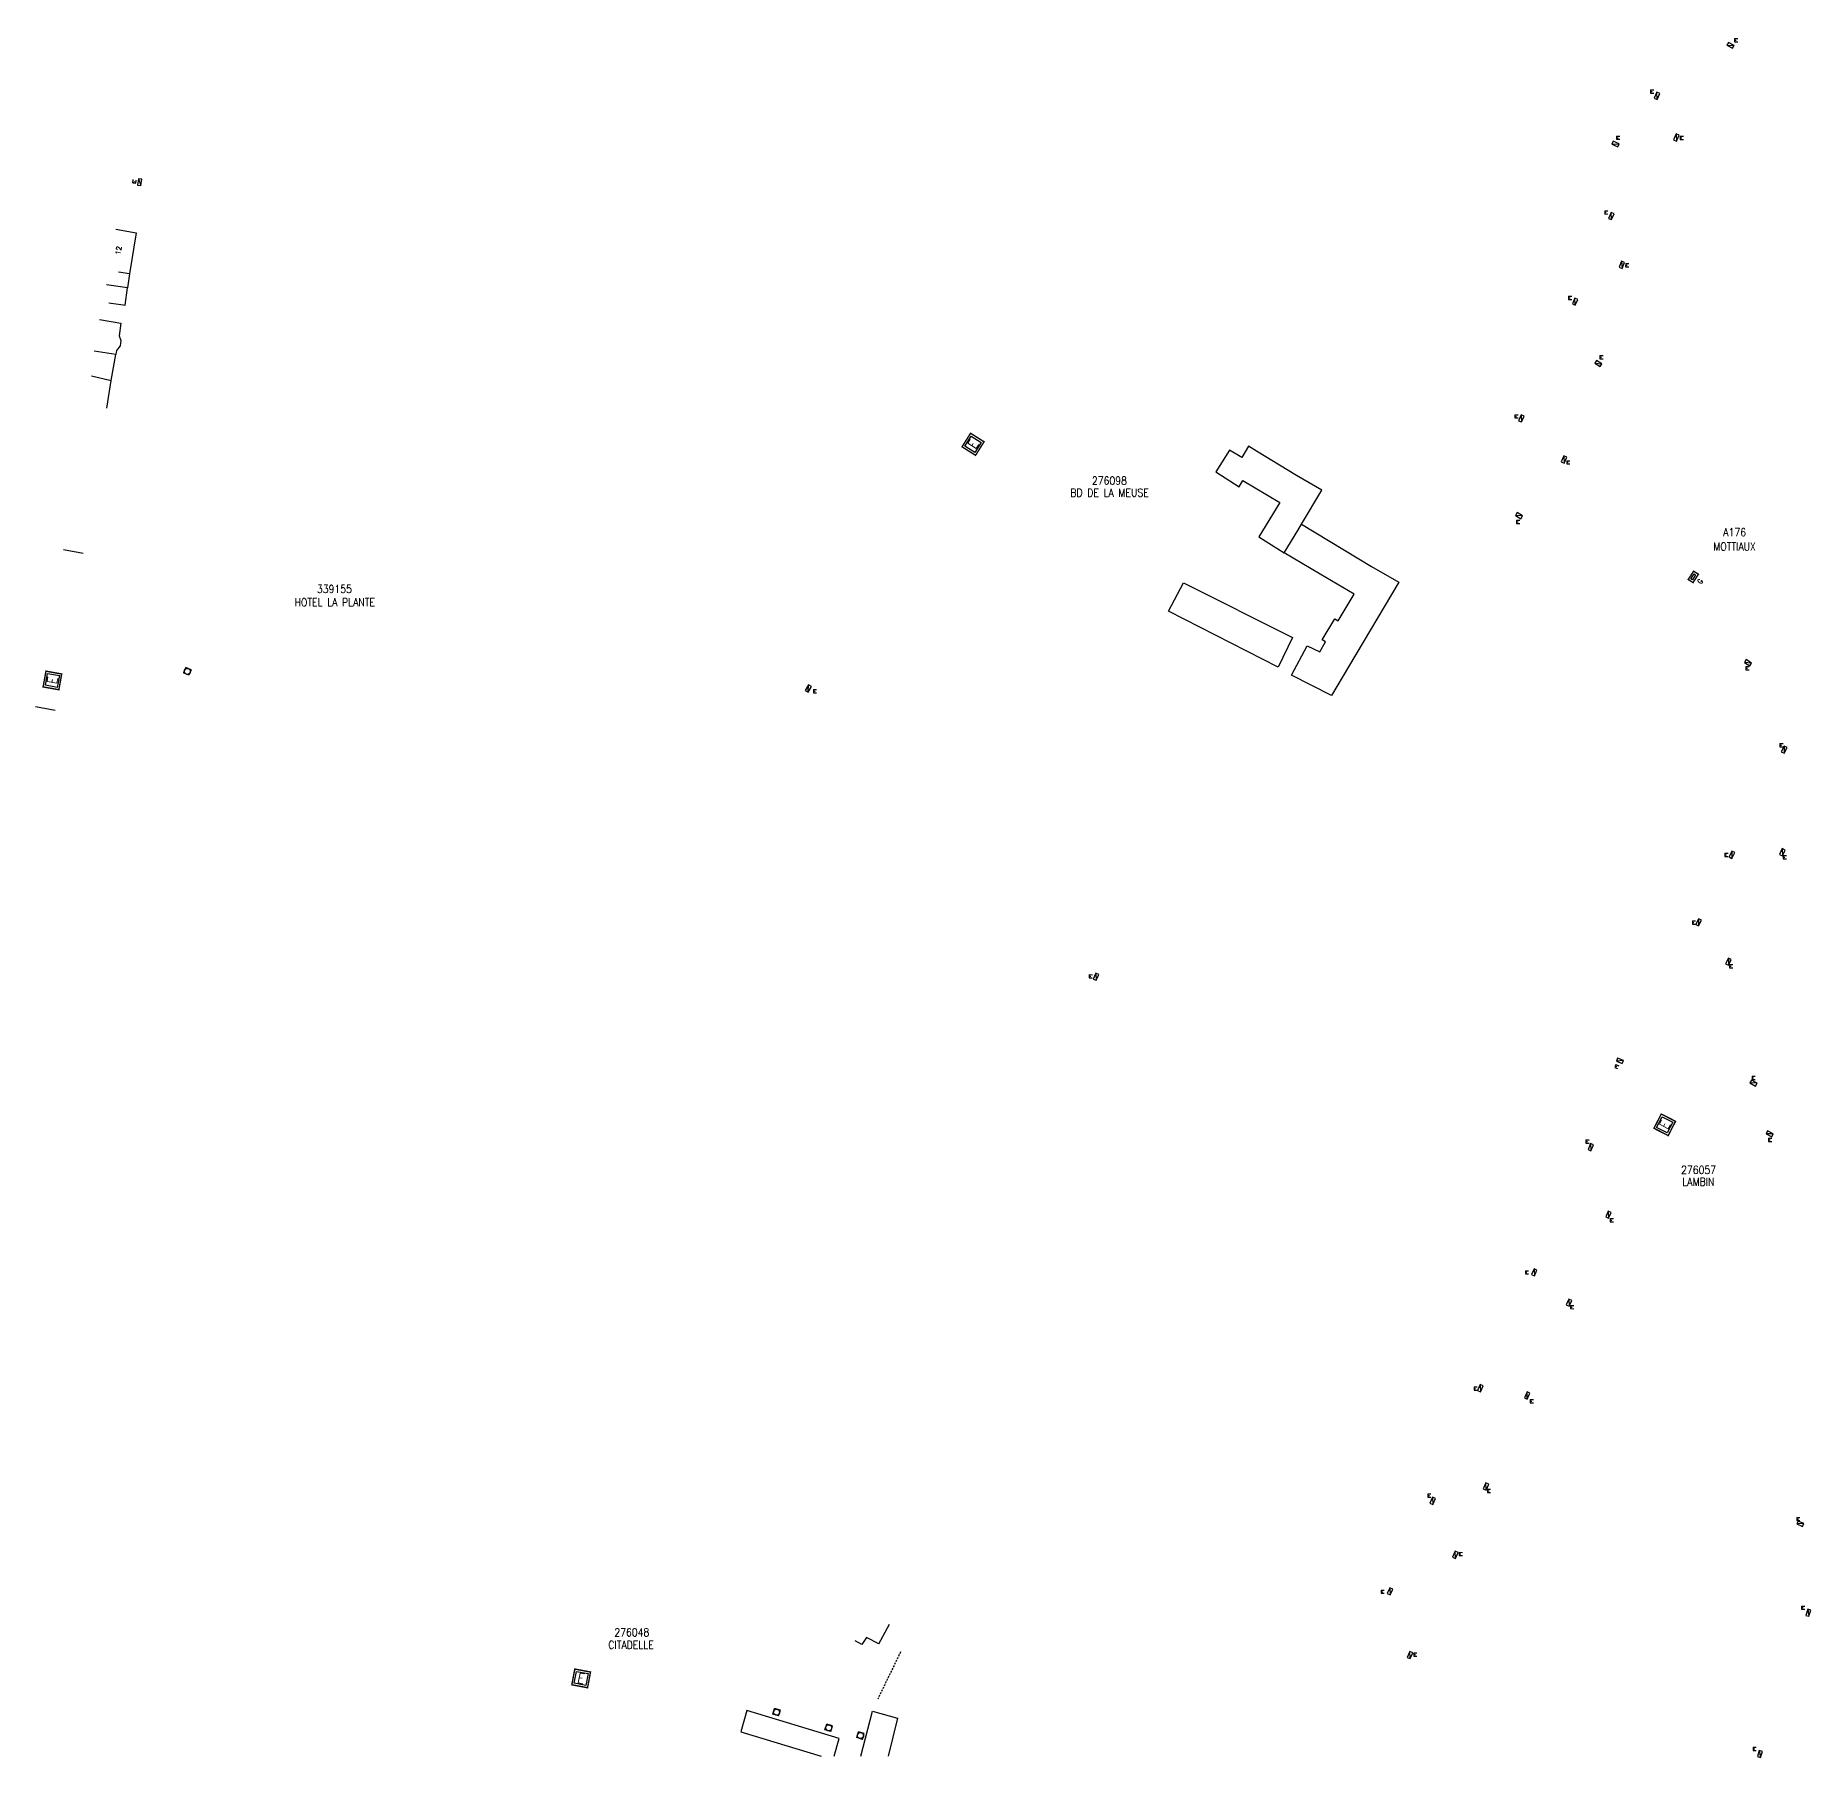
# Model space of a CAD drawing. Header units: millimetres. Extents: x 185009 to 186000, y 127000 to 127985.
# Drawn here: x 185008.8 to 185452.8, y 126999.7 to 127430.3 of the extents above; entities that cross this region are included whole.
import ezdxf
from ezdxf.enums import TextEntityAlignment as Align

# ---------------------------------------------------------------- set-up
doc = ezdxf.new("R2010")
doc.units = ezdxf.units.MM
doc.linetypes.add('DASHED', pattern=[0.75, 0.5, -0.25])
doc.layers.get('0').update_dxf_attribs({"linetype": 'CONTINUOUS'})
for name, color, linetype in [('G_210', 7, 'CONTINUOUS'), ('M_200', 7, 'CONTINUOUS'), ('W0100', 7, 'CONTINUOUS'), ('W0112', 1, 'DASHED'), ('W0420', 7, 'CONTINUOUS'), ('W0430', 7, 'CONTINUOUS'), ('W0991', 7, 'CONTINUOUS')]:
    doc.layers.add(name, color=color, linetype=linetype)
doc.styles.add('M_ROMANS', font='ROMANS.shx', dxfattribs={"width": 0.75})
doc.styles.get("Standard").update_dxf_attribs({"font": 'romans.shx', "width": 0.85})

# ---------------------------------------------------------------- blocks, each defined once
blk = doc.blocks.new('*U18')
at = {"layer": 'M_200', "color": 0, "linetype": 'Continuous', "const_width": 0.35, "flags": 128}
blk.add_lwpolyline([(-1.25, 5.52), (2.13, 3.38), (0, 0), (-3.38, 2.13)], close=True, dxfattribs=at)
at = {"layer": 'M_200', "color": 0, "linetype": 'Continuous'}
blk.add_lwpolyline([(-2.69, 2.29), (-1.09, 4.83), (1.44, 3.23), (-0.16, 0.69)], close=True, dxfattribs=at)
at = {"layer": 'M_200', "insert": (-0.63, 2.76), "char_height": 2.5, "width": 4, "attachment_point": 5, "rotation": 57.7792}
blk.add_mtext('E', dxfattribs=at)
at = {"layer": 'M_200', "color": 0, "linetype": 'Continuous', "width": 0.85}
for tag, p in [('NUM', (2, 17.06)), ('NOM', (2, 10.65))]:
    blk.add_attdef(tag, text='', height=4, dxfattribs=at).set_placement(p, align=Align.MIDDLE)
at = {"layer": 'M_200', "color": 0, "linetype": 'Continuous', "style": 'M_ROMANS', "width": 0.75, "flags": 3}
for tag, p in [('DEF_LEG', (1.87, -2.99)), ('DEF_COUP', (1.87, -5.49)), ('DEF_TYPE', (1.87, -7.99))]:
    blk.add_attdef(tag, text='', height=1.2, dxfattribs=at).set_placement(p, align=Align.MIDDLE)
blk = doc.blocks.new('*U19')
at = {"layer": 'M_200', "color": 0, "linetype": 'Continuous', "const_width": 0.35, "flags": 128}
blk.add_lwpolyline([(-1.73, 5.39), (1.83, 3.56), (0, 0), (-3.56, 1.83)], close=True, dxfattribs=at)
at = {"layer": 'M_200', "color": 0, "linetype": 'Continuous'}
blk.add_lwpolyline([(-2.89, 2.04), (-1.51, 4.71), (1.15, 3.34), (-0.22, 0.67)], close=True, dxfattribs=at)
at = {"layer": 'M_200', "insert": (-0.87, 2.69), "char_height": 2.5, "width": 4, "attachment_point": 5, "rotation": 62.8175}
blk.add_mtext('E', dxfattribs=at)
at = {"layer": 'M_200', "color": 0, "linetype": 'Continuous', "width": 0.85}
for tag, p in [('NUM', (2, 17.06)), ('NOM', (2, 10.65))]:
    blk.add_attdef(tag, text='', height=4, dxfattribs=at).set_placement(p, align=Align.MIDDLE)
at = {"layer": 'M_200', "color": 0, "linetype": 'Continuous', "style": 'M_ROMANS', "width": 0.75, "flags": 3}
for tag, p in [('DEF_LEG', (1.87, -2.99)), ('DEF_COUP', (1.87, -5.49)), ('DEF_TYPE', (1.87, -7.99))]:
    blk.add_attdef(tag, text='', height=1.2, dxfattribs=at).set_placement(p, align=Align.MIDDLE)
blk = doc.blocks.new('*U20')
at = {"layer": 'M_200', "color": 0, "linetype": 'Continuous', "const_width": 0.35, "flags": 128}
blk.add_lwpolyline([(4.67, 3.19), (3.93, -0.74), (0, 0), (0.74, 3.93)], close=True, dxfattribs=at)
at = {"layer": 'M_200', "color": 0, "linetype": 'Continuous'}
blk.add_lwpolyline([(1.14, 3.35), (4.08, 2.8), (3.53, -0.15), (0.58, 0.4)], close=True, dxfattribs=at)
at = {"layer": 'M_200', "insert": (2.33, 1.6), "char_height": 2.5, "width": 4, "attachment_point": 5, "rotation": 349.3838}
blk.add_mtext('E', dxfattribs=at)
at = {"layer": 'M_200', "color": 0, "linetype": 'Continuous', "width": 0.85}
for tag, p in [('NUM', (2, 17.06)), ('NOM', (2, 10.65))]:
    blk.add_attdef(tag, text='', height=4, dxfattribs=at).set_placement(p, align=Align.MIDDLE)
at = {"layer": 'M_200', "color": 0, "linetype": 'Continuous', "style": 'M_ROMANS', "width": 0.75, "flags": 3}
for tag, p in [('DEF_LEG', (1.87, -2.99)), ('DEF_COUP', (1.87, -5.49)), ('DEF_TYPE', (1.87, -7.99))]:
    blk.add_attdef(tag, text='', height=1.2, dxfattribs=at).set_placement(p, align=Align.MIDDLE)
blk = doc.blocks.new('*U32')
at = {"flags": 128}
for points in [[(-0.42, 1.63), (-0.84, 2.31)], [(0.8, 0.8), (-0.8, 0.8)], [(-0.8, 0.8), (-0.8, 0)], [(0.8, 0.8), (-0.8, 0)], [(-0.8, 0), (0.8, 0)], [(-0.42, 1.63), (0.26, 2.04)], [(-0.08, 1.83), (-0.29, 2.18)], [(0.26, 2.04), (-0.16, 2.73)], [(0.8, 0), (0.8, 0.8)]]:
    blk.add_lwpolyline(points, dxfattribs=at)
blk = doc.blocks.new('T420')
for p, q in [((0.75, 0.75), (-0.75, 0.75)), ((-0.75, 0.75), (-0.75, -0.75)), ((0.75, 0.75), (0.75, -0.75)), ((0.75, -0.75), (-0.75, -0.75))]:
    blk.add_line(p, q)
blk.add_ellipse((0, 0), major_axis=(-0.53, 0.53), ratio=1, start_param=3.926991, end_param=10.210176)
blk = doc.blocks.new('T430')
at = {"flags": 128}
for points in [[(0.8, 0.8), (-0.8, 0.8)], [(-0.8, 0.8), (-0.8, 0)], [(0.8, 0.8), (-0.8, 0)], [(-0.8, 0), (0.8, 0)], [(-0.4, 2.1), (0.4, 2.1)], [(-0.4, 2.1), (-0.4, 1.3)], [(-0.4, 1.7), (0, 1.7)], [(-0.4, 1.3), (0.4, 1.3)], [(0.8, 0), (0.8, 0.8)]]:
    blk.add_lwpolyline(points, dxfattribs=at)
blk = doc.blocks.new('M_200_59')
at = {"layer": 'M_200', "color": 0, "linetype": 'Continuous', "const_width": 0.35, "flags": 128}
blk.add_lwpolyline([(4, 4), (4, 0), (0, 0), (0, 4)], close=True, dxfattribs=at)
at = {"layer": 'M_200', "color": 0, "linetype": 'Continuous'}
blk.add_lwpolyline([(0.5, 3.5), (3.5, 3.5), (3.5, 0.5), (0.5, 0.5)], close=True, dxfattribs=at)
at = {"layer": 'M_200', "insert": (2, 2), "char_height": 2.5, "width": 4, "attachment_point": 5}
blk.add_mtext('E', dxfattribs=at)
at = {"layer": 'M_200', "color": 0, "linetype": 'Continuous', "width": 0.85}
for tag, p in [('NUM', (2, 17.06)), ('NOM', (2, 10.65))]:
    blk.add_attdef(tag, text='', height=4, dxfattribs=at).set_placement(p, align=Align.MIDDLE)
at = {"layer": 'M_200', "color": 0, "linetype": 'Continuous', "style": 'M_ROMANS', "width": 0.75, "flags": 3}
for tag, p in [('DEF_LEG', (1.87, -2.99)), ('DEF_COUP', (1.87, -5.49)), ('DEF_TYPE', (1.87, -7.99))]:
    blk.add_attdef(tag, text='', height=1.2, dxfattribs=at).set_placement(p, align=Align.MIDDLE)
blk = doc.blocks.new('*U78')
at = {"flags": 128}
for points in [[(0.8, 0.8), (-0.8, 0.8)], [(-0.8, 0.8), (-0.8, 0)], [(0.8, 0.8), (-0.8, 0)], [(-0.8, 0), (0.8, 0)], [(0.8, 0), (0.8, 0.8)], [(-0.44, -0.89), (-1.14, -1.28)], [(-0.05, -1.59), (-0.75, -1.98)], [(-0.24, -1.24), (-0.59, -1.43)], [(-0.05, -1.59), (-0.44, -0.89)]]:
    blk.add_lwpolyline(points, dxfattribs=at)
blk = doc.blocks.new('*U79')
at = {"flags": 128}
for points in [[(0.8, 0.8), (-0.8, 0.8)], [(-0.8, 0.8), (-0.8, 0)], [(0.8, 0.8), (-0.8, 0)], [(-0.8, 0), (0.8, 0)], [(0.8, 0), (0.8, 0.8)], [(-0.67, -1.69), (-1, -0.96)], [(-0.67, -1.69), (0.06, -1.36)], [(-0.31, -1.52), (-0.47, -1.16)], [(0.06, -1.36), (-0.27, -0.63)]]:
    blk.add_lwpolyline(points, dxfattribs=at)
blk = doc.blocks.new('*U80')
at = {"flags": 128}
for points in [[(0.8, 0.8), (-0.8, 0.8)], [(-0.8, 0.8), (-0.8, 0)], [(0.8, 0.8), (-0.8, 0)], [(-0.8, 0), (0.8, 0)], [(0.8, 0), (0.8, 0.8)], [(0.67, -0.35), (-0.06, -0.68)], [(-0.06, -0.68), (0.27, -1.41)], [(0.31, -0.52), (0.47, -0.88)], [(0.67, -0.35), (1, -1.08)]]:
    blk.add_lwpolyline(points, dxfattribs=at)
blk = doc.blocks.new('*U83')
at = {"flags": 128}
for points in [[(0.8, 0.8), (-0.8, 0.8)], [(-0.8, 0.8), (-0.8, 0)], [(0.8, 0.8), (-0.8, 0)], [(-0.8, 0), (0.8, 0)], [(0.8, 0), (0.8, 0.8)], [(0.1, -0.85), (0.78, -0.43)], [(0.1, -0.85), (0.53, -1.53)], [(0.32, -1.19), (0.66, -0.98)], [(0.53, -1.53), (1.21, -1.11)]]:
    blk.add_lwpolyline(points, dxfattribs=at)
blk = doc.blocks.new('*U84')
at = {"flags": 128}
for points in [[(0.8, 0.8), (-0.8, 0.8)], [(-0.8, 0.8), (-0.8, 0)], [(0.8, 0.8), (-0.8, 0)], [(-0.8, 0), (0.8, 0)], [(0.8, 0), (0.8, 0.8)], [(0.01, -0.35), (-0.72, -0.68)], [(-0.72, -0.68), (-0.39, -1.41)], [(-0.35, -0.52), (-0.19, -0.88)], [(0.01, -0.35), (0.34, -1.08)]]:
    blk.add_lwpolyline(points, dxfattribs=at)
blk = doc.blocks.new('*U85')
at = {"flags": 128}
for points in [[(0.8, 0.8), (-0.8, 0.8)], [(-0.8, 0.8), (-0.8, 0)], [(0.8, 0.8), (-0.8, 0)], [(-0.8, 0), (0.8, 0)], [(0.8, 0), (0.8, 0.8)], [(0.28, -0.8), (-0.4, -1.22)], [(0.7, -1.48), (0.02, -1.9)], [(0.49, -1.14), (0.15, -1.35)], [(0.7, -1.48), (0.28, -0.8)]]:
    blk.add_lwpolyline(points, dxfattribs=at)
blk = doc.blocks.new('*U86')
at = {"flags": 128}
for points in [[(0.8, 0.8), (-0.8, 0.8)], [(-0.8, 0.8), (-0.8, 0)], [(0.8, 0.8), (-0.8, 0)], [(-0.8, 0), (0.8, 0)], [(0.8, 0), (0.8, 0.8)], [(0.26, -0.79), (-0.47, -1.13)], [(0.6, -1.51), (-0.13, -1.85)], [(0.43, -1.15), (0.07, -1.32)], [(0.6, -1.51), (0.26, -0.79)]]:
    blk.add_lwpolyline(points, dxfattribs=at)
blk = doc.blocks.new('*U91')
at = {"flags": 128}
for points in [[(0.8, 0.8), (-0.8, 0.8)], [(-0.8, 0.8), (-0.8, 0)], [(0.8, 0.8), (-0.8, 0)], [(-0.8, 0), (0.8, 0)], [(0.8, 0), (0.8, 0.8)], [(0.68, -0.36), (-0.05, -0.67)], [(-0.05, -0.67), (0.26, -1.41)], [(0.31, -0.51), (0.47, -0.88)], [(0.68, -0.36), (1, -1.09)]]:
    blk.add_lwpolyline(points, dxfattribs=at)
blk = doc.blocks.new('*U92')
at = {"flags": 128}
for points in [[(0.8, 0.8), (-0.8, 0.8)], [(-0.8, 0.8), (-0.8, 0)], [(0.8, 0.8), (-0.8, 0)], [(-0.8, 0), (0.8, 0)], [(0.8, 0), (0.8, 0.8)], [(-0.57, -1.63), (-0.89, -0.9)], [(-0.57, -1.63), (0.17, -1.31)], [(-0.2, -1.47), (-0.36, -1.11)], [(0.17, -1.31), (-0.15, -0.58)]]:
    blk.add_lwpolyline(points, dxfattribs=at)
blk = doc.blocks.new('*U93')
at = {"flags": 128}
for points in [[(0.8, 0.8), (-0.8, 0.8)], [(-0.8, 0.8), (-0.8, 0)], [(0.8, 0.8), (-0.8, 0)], [(-0.8, 0), (0.8, 0)], [(0.21, 2.22), (-0.52, 1.91)], [(-0.52, 1.91), (-0.21, 1.18)], [(-0.15, 2.07), (0, 1.7)], [(0.21, 2.22), (0.52, 1.49)], [(0.8, 0), (0.8, 0.8)]]:
    blk.add_lwpolyline(points, dxfattribs=at)
blk = doc.blocks.new('*U94')
at = {"flags": 128}
for points in [[(0.8, 0.8), (-0.8, 0.8)], [(-0.8, 0.8), (-0.8, 0)], [(0.8, 0.8), (-0.8, 0)], [(-0.8, 0), (0.8, 0)], [(1.11, 2.51), (0.34, 2.28)], [(0.34, 2.28), (0.58, 1.52)], [(0.72, 2.4), (0.84, 2.02)], [(0.8, 0), (0.8, 0.8)], [(1.11, 2.51), (1.34, 1.75)]]:
    blk.add_lwpolyline(points, dxfattribs=at)
blk = doc.blocks.new('*U95')
at = {"flags": 128}
for points in [[(-1.47, 1.49), (-0.73, 1.81)], [(-1.47, 1.49), (-1.14, 0.76)], [(-1.3, 1.12), (-0.94, 1.28)], [(-1.14, 0.76), (-0.41, 1.08)], [(0.8, 0.8), (-0.8, 0.8)], [(-0.8, 0.8), (-0.8, 0)], [(0.8, 0.8), (-0.8, 0)], [(-0.8, 0), (0.8, 0)], [(0.8, 0), (0.8, 0.8)]]:
    blk.add_lwpolyline(points, dxfattribs=at)
blk = doc.blocks.new('*U105')
at = {"layer": 'G_210', "color": 0, "linetype": 'Continuous', "const_width": 0.35, "flags": 128}
blk.add_lwpolyline([(-0.13, 2.87), (1.14, 2.21), (0, 0), (-1.27, 0.66)], close=True, dxfattribs=at)
at = {"layer": 'G_210', "color": 0, "linetype": 'Continuous'}
blk.add_lwpolyline([(-0.6, 0.87), (0.09, 2.19), (0.47, 2), (-0.21, 0.67)], close=True, dxfattribs=at)
at = {"layer": 'G_210', "insert": (1.74, 0.46), "char_height": 1.25, "width": 1.2489, "attachment_point": 5, "rotation": 62.6708}
blk.add_mtext('G', dxfattribs=at)
at = {"layer": 'G_210', "color": 0, "linetype": 'Continuous', "width": 0.75}
for tag, height, p in [('NUM', 4, (2, 16)), ('NOM', 4, (2, 11)), ('BCL', 3, (2, 7))]:
    blk.add_attdef(tag, text='', height=height, dxfattribs=at).set_placement(p, align=Align.MIDDLE)
at = {"layer": 'G_210', "color": 0, "linetype": 'Continuous', "width": 0.75, "flags": 3}
for tag, p in [('DEF_LEG', (2.14, -3.11)), ('DEF_COUP', (2.14, -5.61)), ('DEF_TYPE', (2.14, -8.11))]:
    blk.add_attdef(tag, text='', height=1.2, dxfattribs=at).set_placement(p, align=Align.MIDDLE)
blk = doc.blocks.new('*U116')
at = {"flags": 128}
for points in [[(-0.62, 2.58), (-1.35, 2.26)], [(-1.35, 2.26), (-1.03, 1.53)], [(-0.99, 2.42), (-0.83, 2.05)], [(0.8, 0.8), (-0.8, 0.8)], [(-0.8, 0.8), (-0.8, 0)], [(0.8, 0.8), (-0.8, 0)], [(-0.8, 0), (0.8, 0)], [(-0.62, 2.58), (-0.3, 1.85)], [(0.8, 0), (0.8, 0.8)]]:
    blk.add_lwpolyline(points, dxfattribs=at)
blk = doc.blocks.new('*U117')
at = {"flags": 128}
for points in [[(0.8, 0.8), (-0.8, 0.8)], [(-0.8, 0.8), (-0.8, 0)], [(0.8, 0.8), (-0.8, 0)], [(-0.8, 0), (0.8, 0)], [(1.1, 2.22), (0.37, 1.89)], [(0.37, 1.89), (0.7, 1.16)], [(0.74, 2.06), (0.9, 1.69)], [(0.8, 0), (0.8, 0.8)], [(1.1, 2.22), (1.43, 1.49)]]:
    blk.add_lwpolyline(points, dxfattribs=at)
blk = doc.blocks.new('*U118')
at = {"flags": 128}
for points in [[(-0.33, 1.99), (-1.06, 1.66)], [(-1.06, 1.66), (-0.73, 0.93)], [(0.8, 0.8), (-0.8, 0.8)], [(-0.8, 0.8), (-0.8, 0)], [(0.8, 0.8), (-0.8, 0)], [(-0.8, 0), (0.8, 0)], [(-0.69, 1.83), (-0.53, 1.46)], [(-0.33, 1.99), (0, 1.26)], [(0.8, 0), (0.8, 0.8)]]:
    blk.add_lwpolyline(points, dxfattribs=at)
blk = doc.blocks.new('*U119')
at = {"flags": 128}
for points in [[(0.8, 0.8), (-0.8, 0.8)], [(-0.8, 0.8), (-0.8, 0)], [(0.8, 0.8), (-0.8, 0)], [(-0.8, 0), (0.8, 0)], [(0.59, 1.53), (0.27, 2.26)], [(0.59, 1.53), (1.32, 1.86)], [(0.96, 1.69), (0.79, 2.06)], [(0.8, 0), (0.8, 0.8)], [(1.32, 1.86), (0.99, 2.59)]]:
    blk.add_lwpolyline(points, dxfattribs=at)
blk = doc.blocks.new('*U120')
at = {"flags": 128}
for points in [[(0.8, 0.8), (-0.8, 0.8)], [(-0.8, 0.8), (-0.8, 0)], [(0.8, 0.8), (-0.8, 0)], [(-0.8, 0), (0.8, 0)], [(0.49, 0.99), (0.16, 1.72)], [(0.49, 0.99), (1.21, 1.32)], [(0.85, 1.15), (0.69, 1.52)], [(0.8, 0), (0.8, 0.8)], [(1.21, 1.32), (0.88, 2.05)]]:
    blk.add_lwpolyline(points, dxfattribs=at)
blk = doc.blocks.new('*U121')
at = {"flags": 128}
for points in [[(-0.97, 1.06), (-1.29, 1.79)], [(-0.97, 1.06), (-0.24, 1.38)], [(0.8, 0.8), (-0.8, 0.8)], [(-0.8, 0.8), (-0.8, 0)], [(0.8, 0.8), (-0.8, 0)], [(-0.8, 0), (0.8, 0)], [(-0.6, 1.22), (-0.76, 1.58)], [(-0.24, 1.38), (-0.56, 2.11)], [(0.8, 0), (0.8, 0.8)]]:
    blk.add_lwpolyline(points, dxfattribs=at)
blk = doc.blocks.new('*U122')
at = {"flags": 128}
for points in [[(-0.86, 1.01), (-1.19, 1.74)], [(-0.86, 1.01), (-0.13, 1.33)], [(0.8, 0.8), (-0.8, 0.8)], [(-0.8, 0.8), (-0.8, 0)], [(0.8, 0.8), (-0.8, 0)], [(-0.8, 0), (0.8, 0)], [(-0.5, 1.17), (-0.66, 1.54)], [(-0.13, 1.33), (-0.46, 2.06)], [(0.8, 0), (0.8, 0.8)]]:
    blk.add_lwpolyline(points, dxfattribs=at)
blk = doc.blocks.new('*U123')
at = {"flags": 128}
for points in [[(-0.53, 2.59), (-1.26, 2.26)], [(-1.26, 2.26), (-0.94, 1.53)], [(-0.9, 2.42), (-0.73, 2.06)], [(0.8, 0.8), (-0.8, 0.8)], [(-0.8, 0.8), (-0.8, 0)], [(0.8, 0.8), (-0.8, 0)], [(-0.8, 0), (0.8, 0)], [(-0.53, 2.59), (-0.21, 1.86)], [(0.8, 0), (0.8, 0.8)]]:
    blk.add_lwpolyline(points, dxfattribs=at)
blk = doc.blocks.new('*U124')
at = {"flags": 128}
for points in [[(0.8, 0.8), (-0.8, 0.8)], [(-0.8, 0.8), (-0.8, 0)], [(0.8, 0.8), (-0.8, 0)], [(-0.8, 0), (0.8, 0)], [(1.18, 2.19), (0.45, 1.88)], [(0.45, 1.88), (0.76, 1.14)], [(0.8, 0), (0.8, 0.8)], [(0.82, 2.03), (0.97, 1.66)], [(1.18, 2.19), (1.5, 1.45)]]:
    blk.add_lwpolyline(points, dxfattribs=at)
blk = doc.blocks.new('*U125')
at = {"flags": 128}
for points in [[(0.8, 0.8), (-0.8, 0.8)], [(-0.8, 0.8), (-0.8, 0)], [(0.8, 0.8), (-0.8, 0)], [(-0.8, 0), (0.8, 0)], [(0.8, 0), (0.8, 0.8)], [(-0.49, -0.22), (-1.21, -0.55)], [(-1.21, -0.55), (-0.88, -1.28)], [(-0.85, -0.39), (-0.68, -0.75)], [(-0.49, -0.22), (-0.15, -0.95)]]:
    blk.add_lwpolyline(points, dxfattribs=at)
blk = doc.blocks.new('*U126')
at = {"flags": 128}
for points in [[(0.8, 0.8), (-0.8, 0.8)], [(-0.8, 0.8), (-0.8, 0)], [(0.8, 0.8), (-0.8, 0)], [(-0.8, 0), (0.8, 0)], [(0.8, 0), (0.8, 0.8)], [(-0.74, -0.39), (-1.47, -0.71)], [(-1.47, -0.71), (-1.15, -1.44)], [(-1.1, -0.55), (-0.94, -0.92)], [(-0.74, -0.39), (-0.42, -1.13)]]:
    blk.add_lwpolyline(points, dxfattribs=at)
blk = doc.blocks.new('*U127')
at = {"flags": 128}
for points in [[(0.8, 0.8), (-0.8, 0.8)], [(-0.8, 0.8), (-0.8, 0)], [(0.8, 0.8), (-0.8, 0)], [(-0.8, 0), (0.8, 0)], [(0.8, 0), (0.8, 0.8)], [(-0.59, -0.81), (0.21, -0.81)], [(-0.59, -0.81), (-0.59, -1.61)], [(-0.59, -1.21), (-0.19, -1.21)], [(-0.59, -1.61), (0.21, -1.61)]]:
    blk.add_lwpolyline(points, dxfattribs=at)
blk = doc.blocks.new('*U128')
at = {"flags": 128}
for points in [[(-0.39, 1.95), (-1.1, 1.6)], [(-1.1, 1.6), (-0.75, 0.88)], [(0.8, 0.8), (-0.8, 0.8)], [(-0.8, 0.8), (-0.8, 0)], [(0.8, 0.8), (-0.8, 0)], [(-0.8, 0), (0.8, 0)], [(-0.75, 1.78), (-0.57, 1.42)], [(-0.39, 1.95), (-0.03, 1.24)], [(0.8, 0), (0.8, 0.8)]]:
    blk.add_lwpolyline(points, dxfattribs=at)
blk = doc.blocks.new('*U129')
at = {"flags": 128}
for points in [[(-0.42, 2.14), (-1.14, 1.79)], [(-1.14, 1.79), (-0.78, 1.07)], [(0.8, 0.8), (-0.8, 0.8)], [(-0.8, 0.8), (-0.8, 0)], [(0.8, 0.8), (-0.8, 0)], [(-0.8, 0), (0.8, 0)], [(-0.78, 1.97), (-0.6, 1.61)], [(-0.42, 2.14), (-0.06, 1.43)], [(0.8, 0), (0.8, 0.8)]]:
    blk.add_lwpolyline(points, dxfattribs=at)
blk = doc.blocks.new('*U130')
at = {"flags": 128}
for points in [[(0.8, 0.8), (-0.8, 0.8)], [(-0.8, 0.8), (-0.8, 0)], [(0.8, 0.8), (-0.8, 0)], [(-0.8, 0), (0.8, 0)], [(0.91, 2.02), (0.19, 1.67)], [(0.19, 1.67), (0.54, 0.95)], [(0.55, 1.85), (0.73, 1.49)], [(0.8, 0), (0.8, 0.8)], [(0.91, 2.02), (1.26, 1.3)]]:
    blk.add_lwpolyline(points, dxfattribs=at)
blk = doc.blocks.new('*U131')
at = {"flags": 128}
for points in [[(0.8, 0.8), (-0.8, 0.8)], [(-0.8, 0.8), (-0.8, 0)], [(0.8, 0.8), (-0.8, 0)], [(-0.8, 0), (0.8, 0)], [(0.8, 0), (0.8, 0.8)], [(0.27, -0.72), (0.97, -0.35)], [(0.27, -0.72), (0.64, -1.43)], [(0.46, -1.08), (0.81, -0.89)], [(0.64, -1.43), (1.35, -1.05)]]:
    blk.add_lwpolyline(points, dxfattribs=at)
blk = doc.blocks.new('*U132')
at = {"flags": 128}
for points in [[(-1.14, 1.76), (-0.44, 2.13)], [(-1.14, 1.76), (-0.76, 1.05)], [(-0.95, 1.4), (-0.6, 1.59)], [(0.8, 0.8), (-0.8, 0.8)], [(-0.8, 0.8), (-0.8, 0)], [(0.8, 0.8), (-0.8, 0)], [(-0.8, 0), (0.8, 0)], [(-0.76, 1.05), (-0.06, 1.43)], [(0.8, 0), (0.8, 0.8)]]:
    blk.add_lwpolyline(points, dxfattribs=at)
blk = doc.blocks.new('*U133')
at = {"flags": 128}
for points in [[(0.8, 0.8), (-0.8, 0.8)], [(-0.8, 0.8), (-0.8, 0)], [(0.8, 0.8), (-0.8, 0)], [(-0.8, 0), (0.8, 0)], [(0.8, 0), (0.8, 0.8)], [(-0.64, -0.15), (-1.36, -0.5)], [(-1.36, -0.5), (-1.02, -1.22)], [(-1, -0.33), (-0.83, -0.69)], [(-0.64, -0.15), (-0.3, -0.87)]]:
    blk.add_lwpolyline(points, dxfattribs=at)
blk = doc.blocks.new('*U134')
at = {"flags": 128}
for points in [[(0.8, 0.8), (-0.8, 0.8)], [(-0.8, 0.8), (-0.8, 0)], [(0.8, 0.8), (-0.8, 0)], [(-0.8, 0), (0.8, 0)], [(0.8, 0), (0.8, 0.8)], [(-0.52, -0.21), (-1.24, -0.56)], [(-1.24, -0.56), (-0.89, -1.28)], [(-0.88, -0.38), (-0.7, -0.74)], [(-0.52, -0.21), (-0.17, -0.92)]]:
    blk.add_lwpolyline(points, dxfattribs=at)
blk = doc.blocks.new('*U135')
at = {"flags": 128}
for points in [[(0.8, 0.8), (-0.8, 0.8)], [(-0.8, 0.8), (-0.8, 0)], [(0.8, 0.8), (-0.8, 0)], [(-0.8, 0), (0.8, 0)], [(0.8, 0), (0.8, 0.8)], [(0.07, -0.72), (0.75, -0.29)], [(0.07, -0.72), (0.5, -1.4)], [(0.28, -1.06), (0.62, -0.85)], [(0.5, -1.4), (1.17, -0.97)]]:
    blk.add_lwpolyline(points, dxfattribs=at)
blk = doc.blocks.new('*U147')
at = {"flags": 128}
for points in [[(-0.18, 2.16), (-0.93, 1.87)], [(-0.93, 1.87), (-0.63, 1.13)], [(0.8, 0.8), (-0.8, 0.8)], [(-0.8, 0.8), (-0.8, 0)], [(0.8, 0.8), (-0.8, 0)], [(-0.8, 0), (0.8, 0)], [(-0.56, 2.02), (-0.41, 1.65)], [(-0.18, 2.16), (0.11, 1.42)], [(0.8, 0), (0.8, 0.8)]]:
    blk.add_lwpolyline(points, dxfattribs=at)

msp = doc.modelspace()

# ---------------------------------------------------------------- linework, layer by layer
at = {"layer": 'W0100', "color": 252}
msp.add_lwpolyline([(185028.86, 127381.87), (185028.86, 127381.87), (185028.86, 127381.87), (185028.86, 127381.87), (185028.86, 127381.87), (185028.86, 127381.87), (185033.96, 127380.97), (185032.31, 127370.7), (185029.53, 127371.08), (185029.53, 127371.08), (185029.53, 127371.08)], dxfattribs=at)
at = {"layer": 'W0100', "color": 252, "flags": 128}
for points in [[(185032.31, 127370.7), (185031.83, 127367.15), (185026.55, 127367.9)], [(185027.16, 127363.42), (185030.68, 127362.9), (185031.24, 127362.82), (185031.83, 127367.15)], [(185024.8, 127359.24), (185030.13, 127358.36), (185029.74, 127355.16), (185030.16, 127353.98), (185029.95, 127352.67), (185029.01, 127351.51), (185028.85, 127350.51), (185023.5, 127351.36)], [(185026.62, 127337.11), (185027.71, 127343.99), (185028.84, 127350.5)], [(185022.8, 127345.2), (185027.71, 127343.99)], [(185325.32, 127308.05), (185330.38, 127316.59), (185324.07, 127320.23), (185314.04, 127326.36), (185312.06, 127327.57), (185310.34, 127324.77), (185307.26, 127326.59), (185303.91, 127321.21), (185309.75, 127317.43), (185310.64, 127319.02), (185319.88, 127313.51), (185314.64, 127304.89), (185321, 127300.92)], [(185325.32, 127308.05), (185342.8, 127297.53), (185349.66, 127293.61), (185337.04, 127272.41), (185332.78, 127265.25), (185322.83, 127270.34), (185326.68, 127277.62), (185329.84, 127276.14), (185331.33, 127278.64), (185330.49, 127279.2), (185333.61, 127284.44), (185334.47, 127283.91), (185338.43, 127290.55), (185330, 127295.56), (185321, 127300.92), (185324.4, 127306.49), (185325.32, 127308.05)], [(185015.8, 127301.71), (185020.72, 127300.8)], [(185323.03, 127279.73), (185319.43, 127272.35), (185292.03, 127286.36), (185295.76, 127293.45), (185323.03, 127279.73)], [(185008.8, 127262.49), (185013.72, 127261.6)], [(185219.67, 127028.12), (185216.55, 127029.72), (185215.39, 127027.96), (185213.74, 127028.84)], [(185219.67, 127028.12), (185222.32, 127033.05)], [(185208.46, 127000), (185209.75, 127004.46), (185186.6, 127011.48), (185185.16, 127006.14), (185205.22, 127000)], [(185215.14, 127000), (185218.05, 127011.27), (185224.28, 127009.53), (185221.99, 127000)]]:
    msp.add_lwpolyline(points, dxfattribs=at)
at = {"layer": 'W0112', "color": 252, "flags": 128}
msp.add_lwpolyline([(185225.06, 127026.08), (185219.36, 127014.29)], dxfattribs=at)

# ---------------------------------------------------------------- block references
at = {"layer": 'G_210'}
ref = msp.add_blockref('*U105', (185423.18, 127293.47), dxfattribs=dict(at, rotation=354.5988390854028))
ref.add_attrib('NUM', 'A176', dxfattribs={"color": 0, "linetype": 'Continuous', "height": 2, "width": 0.85}).set_placement((185433.6, 127306.05), align=Align.MIDDLE)
ref.add_attrib('NOM', 'MOTTIAUX', dxfattribs={"color": 0, "linetype": 'Continuous', "height": 2, "width": 0.85}).set_placement((185433.57, 127302.48), align=Align.MIDDLE)
at = {"layer": 'M_200'}
ref = msp.add_blockref('*U18', (185243.81, 127325.3), dxfattribs=at)
ref.add_attrib('NUM', '276098', dxfattribs={"color": 0, "linetype": 'Continuous', "height": 2, "width": 0.85}).set_placement((185277.27, 127318.97), align=Align.MIDDLE)
ref.add_attrib('NOM', 'BD DE LA MEUSE', dxfattribs={"color": 0, "linetype": 'Continuous', "height": 2, "width": 0.85}).set_placement((185277.31, 127315.96), align=Align.MIDDLE)
ref = msp.add_blockref('M_200_59', (185014.64, 127266.68), dxfattribs=dict(at, rotation=79.78812165334358))
ref.add_attrib('NUM', '339155', dxfattribs={"color": 0, "linetype": 'Continuous', "height": 2, "width": 0.85}).set_placement((185083.53, 127291.88), align=Align.MIDDLE)
ref.add_attrib('NOM', 'HOTEL LA PLANTE', dxfattribs={"color": 0, "linetype": 'Continuous', "height": 2, "width": 0.85}).set_placement((185083.61, 127288.54), align=Align.MIDDLE)
ref = msp.add_blockref('*U19', (185416.97, 127155.2), dxfattribs=at)
ref.add_attrib('NUM', '276057', dxfattribs={"color": 0, "linetype": 'Continuous', "height": 2, "width": 0.85}).set_placement((185424.57, 127146.62), align=Align.MIDDLE)
ref.add_attrib('NOM', 'LAMBIN', dxfattribs={"color": 0, "linetype": 'Continuous', "height": 2, "width": 0.85}).set_placement((185424.52, 127143.67), align=Align.MIDDLE)
ref = msp.add_blockref('*U20', (185142.88, 127017.87), dxfattribs=at)
ref.add_attrib('NUM', '276048', dxfattribs={"color": 0, "linetype": 'Continuous', "height": 2, "width": 0.85}).set_placement((185157.88, 127030.98), align=Align.MIDDLE)
ref.add_attrib('NOM', 'CITADELLE', dxfattribs={"color": 0, "linetype": 'Continuous', "height": 2, "width": 0.85}).set_placement((185157.69, 127027.83), align=Align.MIDDLE)
at = {"layer": 'W0420', "rotation": 337.0844320857389}
msp.add_blockref('T420', (185046.75, 127271.28), dxfattribs=at)
at = {"layer": 'W0420', "color": 252, "rotation": 253.1285490355984}
for p in [(185194.08, 127011), (185207.1, 127007.09), (185215.04, 127005.16)]:
    msp.add_blockref('T420', p, dxfattribs=at)
at = {"layer": 'W0430'}
for name, p, rotation in [('*U78', (185432.73, 127428.16), 150.7612716770942), ('*U79', (185413.81, 127415.36), 245.8615112100218), ('*U86', (185403.97, 127403.49), 154.8670450079656), ('*U80', (185419.38, 127404.61), 66.01516273243243), ('T430', (185035.23, 127393.55), 81.49970517904423), ('*U92', (185402.38, 127385.28), 246.9380291179901), ('*U91', (185405.74, 127372.78), 66.85679097419573), ('*U92', (185393.33, 127363.89), 246.3901425818909), ('*U85', (185399.72, 127348.6), 148.170190643844), ('*U93', (185380.63, 127334.39), 67.33228890014846), ('*U84', (185391.27, 127324.09), 65.38346254291477), ('*U83', (185379.44, 127309.87), 328.1321316373323), ('*U135', (185436.71, 127273.1), 327.9325858968108), ('*U32', (185201.67, 127267.2), 238.6669484862946), ('*U130', (185446.32, 127251.53), 63.86983013547224), ('*U129', (185433.27, 127225.24), 63.80930041077974), ('*U133', (185445.88, 127225.88), 64.47607455123729), ('*U128', (185424.93, 127208.35), 63.69484867359709), ('*U134', (185432.37, 127198.5), 63.71268338443492), ('*U147', (185274.28, 127194.77), 66.944512858081), ('*U127', (185404.75, 127173.5), 337.5828203508351), ('*U132', (185438.11, 127167.97), 331.7751652050852), ('*U124', (185397.97, 127152.16), 67.0466169608536), ('*U131', (185442.15, 127155.3), 331.970246509278), ('*U126', (185402.4, 127135.26), 66.64418348047401), ('*U123', (185383.84, 127120.84), 65.95221128506714), ('*U125', (185392.56, 127113.25), 65.4109036244427), ('*U118', (185370.38, 127091.86), 65.73464457111922), ('*U119', (185381.35, 127090.36), 245.6786277575127), ('*U117', (185358.43, 127063.69), 65.70405585947248), ('*U120', (185371.08, 127067.62), 245.6405002808224), ('*U95', (185449.85, 127057.76), 336.1229177887949), ('*U121', (185363.37, 127050.53), 246.2267112950596), ('*U116', (185347.8, 127041.06), 66.02554220887781), ('*U122', (185352.08, 127025.46), 245.8942442129945)]:
    msp.add_blockref(name, p, dxfattribs=dict(at, rotation=rotation))
at = {"layer": 'W0430', "color": 253, "rotation": 72.90489557813093}
for p in [(185452.4, 127035.76), (185440.28, 127000.45)]:
    msp.add_blockref('*U94', p, dxfattribs=at)

# ---------------------------------------------------------------- texts
at = {"layer": 'W0991', "color": 252}
msp.add_text('12', height=1.25, rotation=80.7674, dxfattribs=at).set_placement((185029.55, 127376.53), align=Align.MIDDLE)

doc.saveas('drawing.dxf')
